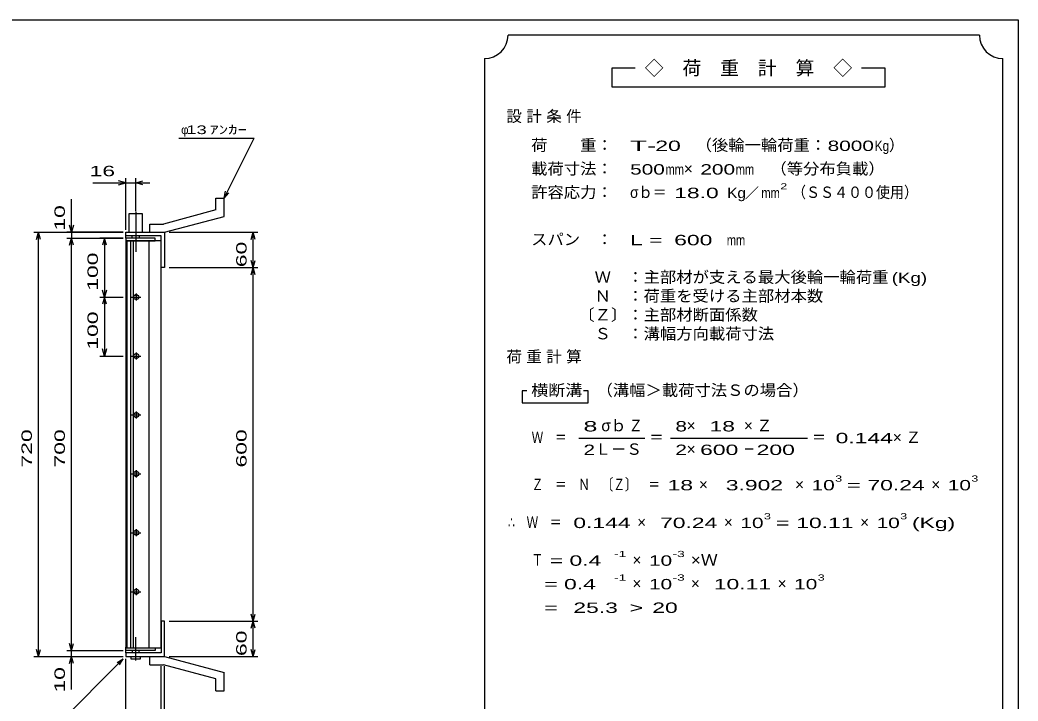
# Model space of a CAD drawing. Units: millimetres, scale not verified. Extents: x -1456 to 1379, y -1028 to 847.
# Drawn here: x -315 to 1379, y -309 to 847 of the extents above; entities that cross this region are included whole.
import ezdxf
from ezdxf.enums import TextEntityAlignment as Align

# ---------------------------------------------------------------- set-up
doc = ezdxf.new("R2010")
doc.units = ezdxf.units.MM
doc.header["$LTSCALE"] = 8
doc.linetypes.add('LONG_DASHED_DOTTED', pattern=[15.25, 12, -1.5, 0.25, -1.5])
for name, color, linetype, lineweight in [('0_2', 150, 'Continuous', 25), ('16', 3, 'Continuous', 25), ('19', 6, 'Continuous', 25), ('22', 2, 'Continuous', 25)]:
    doc.layers.add(name, color=color, linetype=linetype, lineweight=lineweight)
doc.styles.add('ベクトル', font='')
doc.styles.get('ベクトル').set_extended_font_data('ベクトル')

msp = doc.modelspace()

# ---------------------------------------------------------------- linework, layer by layer
at = {"layer": '0_2'}
for p, q in [((-1388.8, 847.2), (1379.2, 847.2)), ((1379.2, 847.2), (1379.2, -912.8))]:
    msp.add_line(p, q, dxfattribs=at)
at = {"layer": '16'}
for p, q in [((-85.4, 476.8), (-135.4, 476.8)), ((-135.4, 476.8), (-135.4, 472.3)), ((-85.4, 472.3), (-85.4, 476.8)), ((-135.4, 472.3), (-85.4, 472.3)), ((-135.4, 472.3), (-135.4, -218.7)), ((-75.4, 472.3), (-135.4, 472.3)), ((-133.4, 472.3), (-133.4, -218.7)), ((-126.4, -218.7), (-126.4, 472.3)), ((-122.4, 472.3), (-122.4, -218.7)), ((-95.4, -218.7), (-95.4, 472.3)), ((-75.4, -218.7), (-75.4, 472.3)), ((-125.4, 376.8), (-109.4, 376.8)), ((-115.4, 379.8), (-119.4, 379.8)), ((-119.4, 373.8), (-115.4, 373.8)), ((-117.4, 382.8), (-117.4, 370.8)), ((-125.4, 276.8), (-109.4, 276.8)), ((-115.4, 279.8), (-119.4, 279.8)), ((-119.4, 273.8), (-115.4, 273.8)), ((-117.4, 282.8), (-117.4, 270.8)), ((-125.4, 176.8), (-109.4, 176.8)), ((-115.4, 179.8), (-119.4, 179.8)), ((-119.4, 173.8), (-115.4, 173.8)), ((-117.4, 182.8), (-117.4, 170.8)), ((-125.4, 76.8), (-109.4, 76.8)), ((-115.4, 79.8), (-119.4, 79.8)), ((-119.4, 73.8), (-115.4, 73.8)), ((-117.4, 82.8), (-117.4, 70.8)), ((-125.4, -23.2), (-109.4, -23.2)), ((-115.4, -20.2), (-119.4, -20.2)), ((-119.4, -26.2), (-115.4, -26.2)), ((-117.4, -17.2), (-117.4, -29.2)), ((-117.4, -117.2), (-117.4, -129.2)), ((-125.4, -123.2), (-109.4, -123.2)), ((-115.4, -120.2), (-119.4, -120.2)), ((-119.4, -126.2), (-115.4, -126.2)), ((-135.4, -218.7), (-85.4, -218.7)), ((-135.4, -223.2), (-135.4, -218.7)), ((-135.4, -218.7), (-75.4, -218.7)), ((-85.4, -218.7), (-85.4, -223.2)), ((-85.4, -223.2), (-135.4, -223.2))]:
    msp.add_line(p, q, dxfattribs=at)
for centre, radius, start, end in [((-119.4, 376.8), 3, 90, 270), ((-117.4, 376.8), 4, 46.6, 133.4), ((-117.4, 376.8), 4, 226.6, 313.4), ((-115.4, 376.8), 3, 270, 90), ((-119.4, 276.8), 3, 90, 270), ((-117.4, 276.8), 4, 46.6, 133.4), ((-117.4, 276.8), 4, 226.6, 313.4), ((-115.4, 276.8), 3, 270, 90), ((-119.4, 176.8), 3, 90, 270), ((-117.4, 176.8), 4, 46.6, 133.4), ((-117.4, 176.8), 4, 226.6, 313.4), ((-115.4, 176.8), 3, 270, 90), ((-119.4, 76.8), 3, 90, 270), ((-117.4, 76.8), 4, 46.6, 133.4), ((-117.4, 76.8), 4, 226.6, 313.4), ((-115.4, 76.8), 3, 270, 90), ((-119.4, -23.2), 3, 90, 270), ((-117.4, -23.2), 4, 46.6, 133.4), ((-117.4, -23.2), 4, 226.6, 313.4), ((-115.4, -23.2), 3, 270, 90), ((-119.4, -123.2), 3, 90, 270), ((-117.4, -123.2), 4, 46.6, 133.4), ((-117.4, -123.2), 4, 226.6, 313.4), ((-115.4, -123.2), 3, 270, 90)]:
    msp.add_arc(centre, radius, start, end, dxfattribs=at)
at = {"layer": '19'}
for p, q in [((17.6, 544.8), (31.6, 544.8)), ((17.6, 524.8), (17.6, 544.8)), ((31.6, 513.8), (31.6, 544.8)), ((-129.4, 486.8), (-129.4, 518.8)), ((-129.4, 518.8), (-107.4, 518.8)), ((-107.4, 518.8), (-107.4, 486.8)), ((17.6, 524.8), (-71.4, 500.8)), ((-69.4, 486.8), (31.6, 513.8)), ((-94.4, 500.8), (-71.4, 500.8)), ((-94.4, 486.8), (-94.4, 500.8)), ((-135.4, 476.8), (-135.4, 486.8)), ((-135.4, 480.8), (-135.4, 486.8)), ((-135.4, 486.8), (-70.4, 486.8)), ((-75.4, 480.8), (-135.4, 480.8)), ((-124.4, 476.8), (-124.4, 480.8)), ((-112.4, 480.8), (-112.4, 476.8)), ((-94.4, 486.8), (-69.4, 486.8)), ((-75.4, 426.8), (-75.4, 480.8)), ((-70.4, 486.8), (-69.4, 485.8)), ((-69.4, 485.8), (-69.4, 426.8)), ((-69.4, 426.8), (-75.4, 426.8)), ((-69.4, -173.2), (-75.4, -173.2)), ((-75.4, -173.2), (-75.4, -227.2)), ((-69.4, -232.2), (-69.4, -173.2)), ((-135.4, -227.2), (-135.4, -217.2)), ((-135.4, -227.2), (-135.4, -233.2)), ((-75.4, -227.2), (-135.4, -227.2)), ((-135.4, -233.2), (-70.4, -233.2)), ((-126.4, -233.2), (-126.4, -237.2)), ((-124.4, -223.2), (-124.4, -227.2)), ((-112.4, -227.2), (-112.4, -223.2)), ((-110.4, -237.2), (-110.4, -233.2)), ((-94.4, -233.2), (-69.4, -233.2)), ((-94.4, -247.2), (-94.4, -233.2)), ((-70.4, -233.2), (-69.4, -232.2)), ((-69.4, -233.2), (31.6, -260.2)), ((-126.4, -237.2), (-110.4, -237.2)), ((-94.4, -247.2), (-71.4, -247.2)), ((17.6, -271.2), (-71.4, -247.2)), ((31.6, -291.2), (31.6, -260.2)), ((17.6, -291.2), (17.6, -271.2)), ((17.6, -291.2), (31.6, -291.2))]:
    msp.add_line(p, q, dxfattribs=at)
at = {"layer": '19', "linetype": 'LONG_DASHED_DOTTED'}
for p, q in [((-118.4, 521.8), (-118.4, 453.8)), ((-118.4, -240.2), (-118.4, -200.2))]:
    msp.add_line(p, q, dxfattribs=at)
at = {"layer": '22', "color": 4}
for p, q in [((1313.6, 821.6), (513.6, 821.6)), ((473.6, 781.6), (473.6, -458.4)), ((1353.6, -458.4), (1353.6, 781.6)), ((729.6, 765.6), (689.6, 765.6)), ((689.6, 765.6), (689.6, 733.6)), ((1153.6, 765.6), (1113.6, 765.6)), ((1153.6, 733.6), (1153.6, 765.6)), ((689.6, 733.6), (1153.6, 733.6)), ((-45.4, 646.8), (82.6, 646.8)), ((31.6, 544.8), (82.6, 646.8)), ((-135.4, 490.8), (-135.4, 578.8)), ((-118.4, 522.8), (-118.4, 578.8)), ((-191.4, 570.8), (-135.4, 570.8)), ((-135.4, 570.8), (-147.4, 574)), ((-147.4, 567.6), (-135.4, 570.8)), ((-135.4, 570.8), (-118.4, 570.8)), ((-118.4, 570.8), (-106.4, 574)), ((-106.4, 567.6), (-118.4, 570.8)), ((-118.4, 570.8), (-94.4, 570.8)), ((-227.4, 486.8), (-227.4, 542.8)), ((31.6, 544.8), (34, 556.48)), ((31.6, 544.8), (39.6, 553.6)), ((-227.4, 486.8), (-230.6, 498.8)), ((-224.2, 498.8), (-227.4, 486.8)), ((-291.4, 486.8), (-139.4, 486.8)), ((-286.6, 474.8), (-283.4, 486.8)), ((-280.2, 474.8), (-283.4, 486.8)), ((-283.4, -233.2), (-283.4, 486.8)), ((-139.4, 486.8), (-235.4, 486.8)), ((-235.4, 476.8), (-139.4, 476.8)), ((-230.6, 464.8), (-227.4, 476.8)), ((-227.4, 486.8), (-227.4, 476.8)), ((-224.2, 464.8), (-227.4, 476.8)), ((-227.4, -223.2), (-227.4, 476.8)), ((-139.4, 476.8), (-179.4, 476.8)), ((-171.4, 476.8), (-174.6, 464.8)), ((-168.2, 464.8), (-171.4, 476.8)), ((-171.4, 476.8), (-171.4, 376.8)), ((-61.4, 486.8), (89, 486.8)), ((77.8, 474.8), (81, 486.8)), ((84.2, 474.8), (81, 486.8)), ((81, 426.8), (81, 486.8)), ((-61.4, 426.8), (89, 426.8)), ((81, 426.8), (77.8, 438.8)), ((77.8, 414.8), (81, 426.8)), ((81, 426.8), (84.2, 438.8)), ((84.2, 414.8), (81, 426.8)), ((81, -173.2), (81, 426.8)), ((-179.4, 376.8), (-139.4, 376.8)), ((-171.4, 376.8), (-174.6, 388.8)), ((-171.4, 376.8), (-174.6, 364.8)), ((-168.2, 388.8), (-171.4, 376.8)), ((-168.2, 364.8), (-171.4, 376.8)), ((-171.4, 376.8), (-171.4, 276.8)), ((-171.4, 276.8), (-174.6, 288.8)), ((-168.2, 288.8), (-171.4, 276.8)), ((-179.4, 276.8), (-139.4, 276.8)), ((545.6, 217.6), (537.6, 217.6)), ((537.6, 217.6), (537.6, 197.6)), ((649.6, 217.6), (641.6, 217.6)), ((649.6, 197.6), (649.6, 217.6)), ((537.6, 197.6), (649.6, 197.6)), ((633.6, 137.6), (745.6, 137.6)), ((789.6, 137.6), (1021.6, 137.6)), ((81, -173.2), (77.8, -161.2)), ((81, -173.2), (84.2, -161.2)), ((-61.4, -173.2), (89, -173.2)), ((77.8, -185.2), (81, -173.2)), ((84.2, -185.2), (81, -173.2)), ((81, -233.2), (81, -173.2)), ((-227.4, -223.2), (-230.6, -211.2)), ((-227.4, -223.2), (-224.2, -211.2)), ((-291.4, -233.2), (-139.4, -233.2)), ((-283.4, -233.2), (-286.6, -221.2)), ((-283.4, -233.2), (-280.2, -221.2)), ((-235.4, -223.2), (-139.4, -223.2)), ((-235.4, -233.2), (-139.4, -233.2)), ((-230.6, -245.2), (-227.4, -233.2)), ((-227.4, -233.2), (-227.4, -223.2)), ((-224.2, -245.2), (-227.4, -233.2)), ((-227.4, -289.2), (-227.4, -233.2)), ((-61.4, -233.2), (89, -233.2)), ((81, -233.2), (77.8, -221.2)), ((81, -233.2), (84.2, -221.2)), ((-259.4, -357.2), (-139.4, -237.2)), ((-149.8, -243.6), (-139.4, -237.2)), ((-145.8, -247.6), (-139.4, -237.2)), ((-135.4, -365.2), (-135.4, -237.2)), ((-135.4, -421.2), (-135.4, -237.2)), ((-75.4, -365.2), (-75.4, -249.4)), ((-69.4, -421.2), (-69.4, -249.4))]:
    msp.add_line(p, q, dxfattribs=at)
for centre, start, end in [((473.6, 821.6), 270, 0), ((1353.6, 821.6), 180, 270)]:
    msp.add_arc(centre, 40, start, end, dxfattribs=at)

# ---------------------------------------------------------------- texts
at = {"layer": '22', "style": 'ベクトル'}
for s, height, p in [('◇\u3000荷\u3000重\u3000計\u3000算\u3000◇', 23.46, (745.6, 765.6)), ('φ', 14.66, (-41.4, 660.8)), ('）', 19.35, (1160, 634.8)), ('×', 19.35, (812, 594.8)), ('／', 17.6, (915.6, 553.6)), ('σｂ', 19.35, (672, 158.8)), ('×', 19.35, (816.8, 158.8)), ('Ｌ－Ｓ', 19.35, (661.6, 118.8)), ('×', 19.35, (816.8, 118.8)), ('×', 19.35, (837.6, 58.8)), ('×', 19.35, (1000.8, 58.8)), ('×', 19.35, (1232, 58.8)), ('×', 19.35, (732.8, -5.2)), ('×', 19.35, (880, -5.2)), ('×', 19.35, (1111.2, -5.2)), ('×', 19.35, (724.8, -69.2)), ('×', 19.35, (724.8, -109.2)), ('×', 19.35, (824, -109.2)), ('×', 19.35, (971.2, -109.2))]:
    msp.add_text(s, height=height, dxfattribs=at).set_placement(p, align=Align.MIDDLE_LEFT)
for s, height, width, p in [(' 13 ', 14.66, 1.6, (-41.4, 660.8)), ('ｱﾝｶｰ', 14.66, 1.6, (6.6, 660.8)), ('荷\u3000\u3000重：\u3000', 19.35, 1.05, (552.8, 634.8)), ('（後輪一輪荷重：', 19.35, 1.05, (832, 634.8)), ('T-', 17.6, 2, (720.8, 633.6)), (' 20 ', 17.6, 1.65, (752.8, 633.6)), ('8000', 17.6, 1.5, (1056, 633.6)), ('Kg', 17.6, 0.85, (1136, 633.6)), (' 16 ', 17.6, 1.65, (-207.4, 590.8)), ('載荷寸法：\u3000', 19.35, 1.05, (552.8, 594.8)), ('500', 17.6, 1.5, (720.8, 593.6)), ('mm', 17.6, 0.8, (780.8, 593.6)), ('200', 17.6, 1.5, (840, 593.6)), ('mm', 17.6, 0.8, (900, 593.6)), ('\u3000（等分布負載）', 19.35, 1.05, (931.2, 594.8)), ('許容応力：\u3000', 19.35, 1.05, (552.8, 554.8)), ('σｂ＝', 19.35, 0.9, (720.8, 554.8)), (' 18.0', 17.6, 1.65, (784.8, 553.6)), ('Kg', 17.6, 1.1, (885.6, 553.6)), ('2', 10.56, 1.5, (975.6, 564.8)), ('（ＳＳ４００使用）', 19.35, 0.9, (995.6, 554.8)), ('mm', 17.6, 0.8, (943.6, 553.6)), ('スパン\u3000：\u3000', 19.35, 1.05, (552.8, 474.8)), ('L = ', 17.6, 1.65, (720.8, 473.6)), (' 600 ', 17.6, 1.65, (784.8, 473.6)), ('mm', 17.6, 0.8, (884.8, 473.6)), ('\u3000Ｗ\u3000：主部材が支える最大後輪一輪荷重', 19.35, 1.05, (632.8, 410.8)), ('(Kg)', 17.6, 1.35, (1164.8, 409.6)), ('\u3000Ｎ\u3000：荷重を受ける主部材本数', 19.35, 1.05, (632.8, 378.8)), ('〔Ｚ〕：主部材断面係数', 19.35, 1.05, (632.8, 346.8)), ('\u3000Ｓ\u3000：溝幅方向載荷寸法', 19.35, 1.05, (632.8, 314.8)), ('横断溝', 19.35, 1.1, (552.8, 218.8)), ('\u3000（溝幅＞載荷寸法Ｓの場合）', 19.35, 1.05, (636, 218.8)), ('8', 17.6, 1.8, (641.6, 157.6)), ('Ｚ', 19.35, 0.9, (718.4, 158.8)), ('8', 17.6, 1.5, (797.6, 157.6)), (' 18 ', 17.6, 1.65, (844.8, 157.6)), ('Ｗ\u3000＝', 19.35, 0.75, (553.6, 138.8)), ('＝', 19.35, 0.9, (753.6, 138.8)), ('＝', 19.35, 0.9, (1029.6, 138.8)), ('0.144', 17.6, 1.65, (1069.6, 137.6)), ('2', 17.6, 1.5, (641.6, 117.6)), ('2', 17.6, 1.5, (797.6, 117.6)), (' 600 ', 17.6, 1.65, (828.8, 117.6)), ('－', 19.35, 0.75, (912.8, 118.8)), (' 200 ', 17.6, 1.65, (924.8, 117.6)), ('Ｚ\u3000＝\u3000Ｎ\u3000〔Ｚ〕\u3000＝', 19.35, 0.75, (553.6, 58.8)), ('3', 10.56, 1.5, (1068.8, 68.8)), ('3', 10.56, 1.5, (1300, 68.8)), (' 18 ', 17.6, 1.65, (773.6, 57.6)), ('  3.902', 17.6, 1.65, (861.6, 57.6)), ('10', 17.6, 1.5, (1028.8, 57.6)), ('=', 17.6, 1.7, (1088.8, 57.6)), (' 70.24', 17.6, 1.65, (1112.8, 57.6)), ('10', 17.6, 1.5, (1260, 57.6)), ('∴\u3000Ｗ\u3000＝', 19.35, 0.75, (513.6, -5.2)), (' 0.144', 17.6, 1.65, (613.6, -6.4)), (' 70.24', 17.6, 1.65, (760.8, -6.4)), ('10', 17.6, 1.5, (908, -6.4)), ('3', 10.56, 1.5, (948, 4.8)), (' 10.11', 17.6, 1.65, (992, -6.4)), ('10', 17.6, 1.5, (1139.2, -6.4)), ('3', 10.56, 1.5, (1179.2, 4.8)), ('(Kg)', 17.6, 1.65, (1199.2, -6.4)), ('=', 17.6, 1.7, (968, -6.4)), ('Ｔ', 19.35, 0.75, (553.6, -69.2)), (' = 0.4', 17.6, 1.65, (573.6, -70.4)), ('-1', 10.56, 1.65, (693.6, -59.2)), ('10', 17.6, 1.5, (752.8, -70.4)), ('-3', 10.56, 1.65, (792.8, -59.2)), ('×Ｗ', 19.35, 1.1, (824, -69.2)), ('  = 0.4', 17.6, 1.65, (553.6, -110.4)), ('-1', 10.56, 1.65, (693.6, -99.2)), ('10', 17.6, 1.5, (752.8, -110.4)), ('-3', 10.56, 1.65, (792.8, -99.2)), (' 10.11', 17.6, 1.65, (852, -110.4)), ('10', 17.6, 1.5, (999.2, -110.4)), ('3', 10.56, 1.5, (1039.2, -99.2)), ('  =', 17.6, 1.65, (553.6, -150.4)), (' 25.3', 17.6, 1.65, (613.6, -150.4)), ('>', 17.6, 1.7, (719.6, -150.4)), (' 20 ', 17.6, 1.65, (747.6, -150.4))]:
    msp.add_text(s, height=height, dxfattribs=dict(at, width=width)).set_placement(p, align=Align.MIDDLE_LEFT)
at = {"layer": '22', "style": 'ベクトル', "width": 1.65}
for s, p in [(' 10 ', (-247.4, 478.8)), (' 60 ', (61, 416.8)), (' 100 ', (-191.4, 376.8)), (' 100 ', (-191.4, 276.8)), (' 720 ', (-303.4, 76.8)), (' 700 ', (-247.4, 76.8)), (' 600 ', (61, 76.8)), (' 60 ', (61, -243.2)), (' 10 ', (-247.4, -305.2))]:
    msp.add_text(s, height=17.6, rotation=90, dxfattribs=at).set_placement(p, align=Align.MIDDLE_LEFT)
at = {"layer": '22', "char_height": 19.35, "attachment_point": 4, "style": 'ベクトル'}
for s, insert in [('\\T1.28;設計条件', (510.8, 682.8)), ('\\T1.28;荷重計算', (510.8, 274.8)), ('\\T1.42;×Ｚ', (914, 158.8)), ('\\T1.42;×Ｚ', (1166.8, 138.8))]:
    msp.add_mtext(s, dxfattribs=dict(at, insert=insert))

doc.saveas('drawing.dxf')
